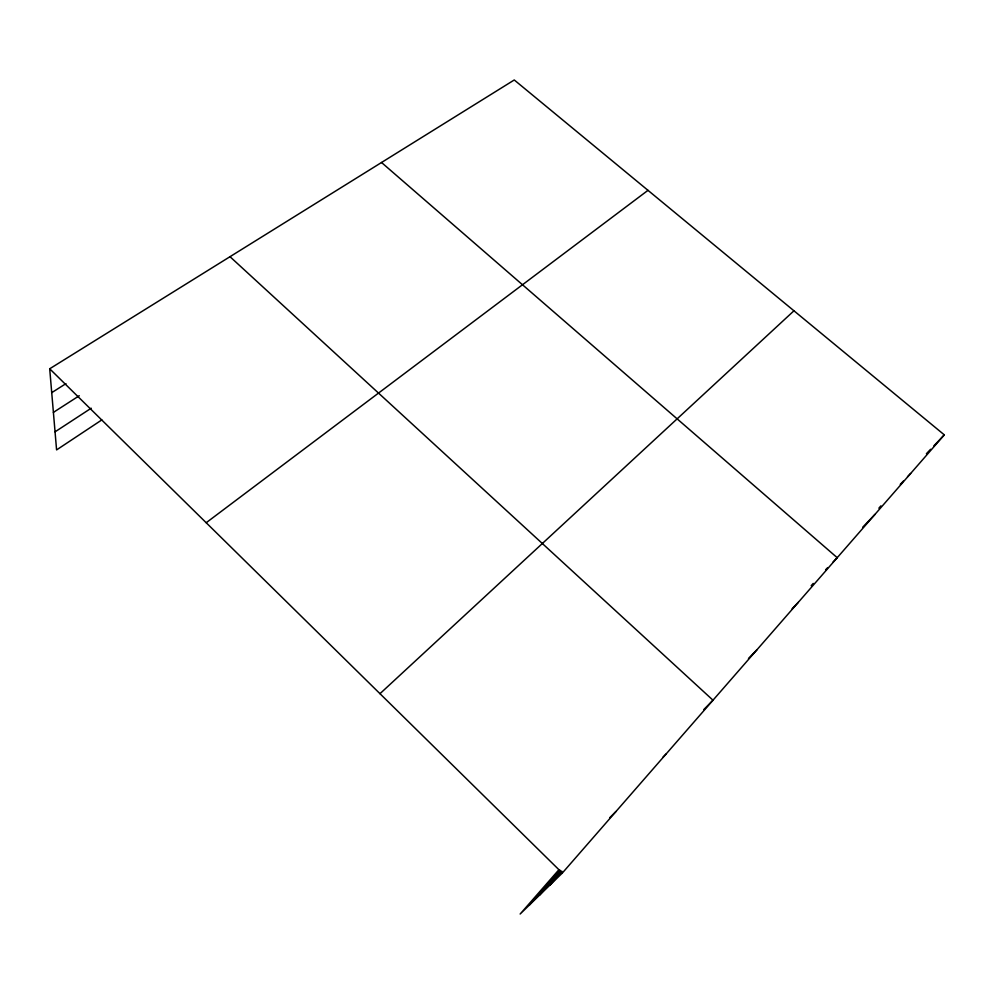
<?xml version="1.0" encoding="UTF-8"?>
<svg xmlns="http://www.w3.org/2000/svg" width="994" height="994" viewBox="0 0 994 994"><rect width="100%" height="100%" fill="white"/><g stroke="black" fill="none" stroke-linecap="round" stroke-linejoin="round"><path stroke-width="1.49" d="M539.543 895.184L560.815 870.819M549.819 885.194L561.958 871.291M811.191 585.727L813.216 583.416M878.87 508.182L880.895 505.871M558.864 869.787L520.148 914.02L562.318 873.055L944.3 434.863L514.258 79.98L49.7 368.786L56.583 449.909L101.823 419.915M529.467 904.975L559.933 870.135M926.396 453.724L930.608 449.288M933.776 445.958L944.3 434.863M900.266 484.376L903.372 481.108M907.522 476.747L910.641 473.479M862.78 527.131L875.006 514.358M825.592 569.798L827.704 567.599M832.997 562.095L837.221 557.696L381.522 162.494M792.131 608.726L798.306 602.339M748.482 658.463L756.981 649.753M703.839 709.517L712.996 700.211L229.999 256.7M662.998 757.13L666.104 753.999M609.72 817.702L615.982 811.489M379.981 693.688L793.957 310.799M206.193 522.732L647.989 190.339M55.043 431.831L91.212 408.199M53.403 412.386L79.259 395.736M51.725 392.655L65.964 383.634M49.7 368.786L562.318 873.055"/></g></svg>
